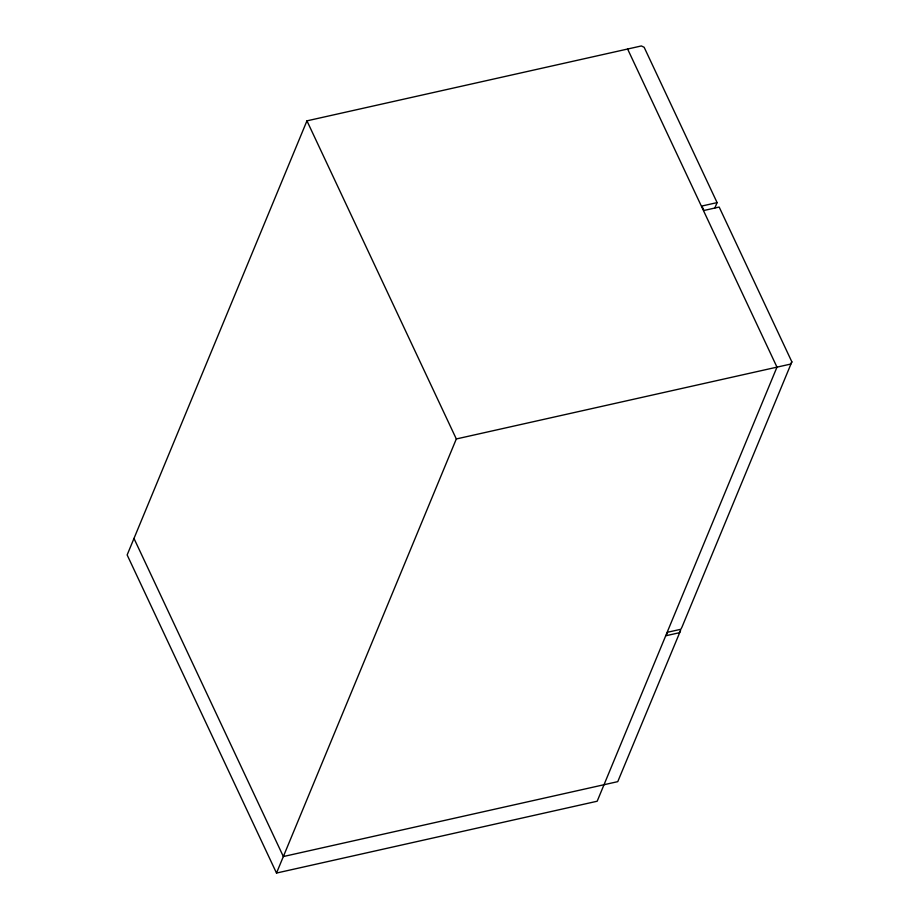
<?xml version="1.0" encoding="UTF-8"?>
<svg xmlns="http://www.w3.org/2000/svg" width="919" height="919" viewBox="0 0 919 919"><rect width="100%" height="100%" fill="white"/><g stroke="black" fill="none" stroke-linecap="round" stroke-linejoin="round"><path stroke-width="1.38" d="M714.89 207.912L717.096 202.617L644.15 47.283L641.359 45.95L306.946 120.849L127.144 554.938L276.504 873.05L597.178 801.23L776.98 367.141L627.608 49.029M276.504 873.05L456.318 438.96L306.946 120.849M717.096 202.617L701.863 206.028L703.943 210.474L719.175 207.062L791.856 361.845L682.001 627.057L680.876 629.274L667.608 632.238L666.183 635.684L679.451 632.709L680.577 630.503L617.763 781.644L283.351 856.542L133.979 538.431M791.856 361.845L790.731 364.062L456.318 438.96"/></g></svg>
